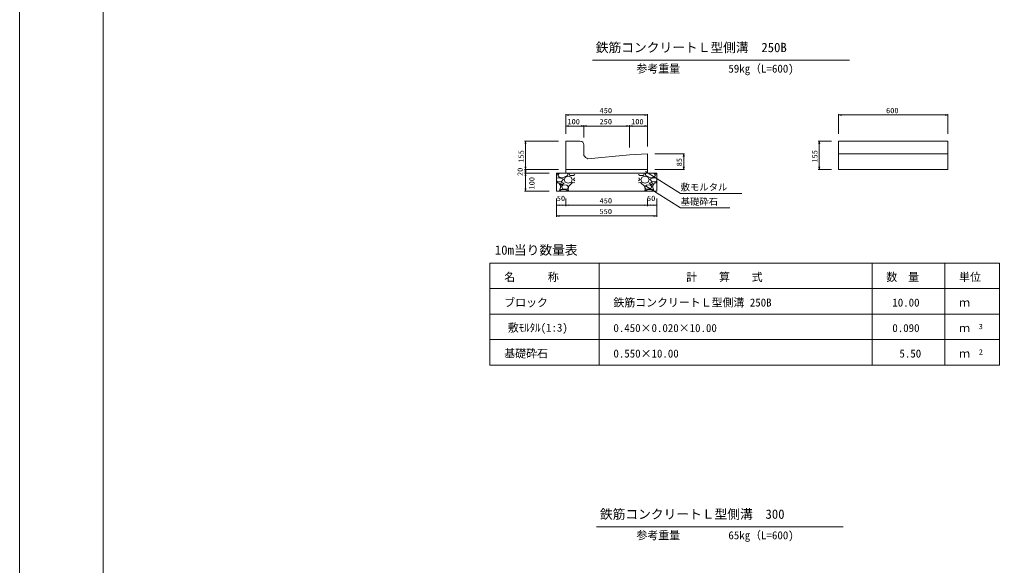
# Model space of a CAD drawing. Units: millimetres on the paper. Extents: x 0 to 841, y 0 to 594.
# Drawn here: x 0 to 269.3, y 149.9 to 299.7 of the extents above; entities that cross this region are included whole.
import ezdxf
from ezdxf.enums import TextEntityAlignment as Align

# ---------------------------------------------------------------- set-up
doc = ezdxf.new("R2010")
doc.units = ezdxf.units.MM
for name, color, linetype, lineweight in [('D-MTR-FRAM（材料表図枠）', 2, 'Continuous', 18), ('D-STR-DIM（寸法）', 7, 'Continuous', 18), ('D-STR-HTXT（旗揚げ）', 7, 'Continuous', 18), ('D-STR-STRn（構造物）', 7, 'Continuous', 18), ('D-STR（構造物外形線）', 1, 'Continuous', 18), ('D-TTL(外枠）', 2, 'Continuous', 18), ('DEFPOINTS_2', 8, 'Continuous', 18)]:
    doc.layers.add(name, color=color, linetype=linetype, lineweight=lineweight)
for name, color, linetype in [('D-MTR-TXT(文字列）', 7, 'Continuous'), ('D-MTR（材料表タイトル）', 7, 'Continuous'), ('D-STR-TXT（文字）', 7, 'Continuous'), ('D-TTL-TXT（文字）', 7, 'Continuous')]:
    doc.layers.add(name, color=color, linetype=linetype)
doc.styles.add('ＭＳ ゴシック', font='')
doc.styles.get('ＭＳ ゴシック').set_extended_font_data('MS Gothic')

msp = doc.modelspace()

# ---------------------------------------------------------------- linework, layer by layer
at = {"layer": 'D-MTR-FRAM（材料表図枠）'}
for p, q in [((129.265, 232.877), (269.265, 232.877)), ((129.265, 204.877), (129.265, 232.877)), ((159.265, 204.877), (159.265, 232.877)), ((234.265, 204.877), (234.265, 232.877)), ((254.265, 204.877), (254.265, 232.877)), ((269.265, 204.877), (269.265, 232.877)), ((129.265, 225.877), (269.265, 225.877)), ((129.265, 218.877), (269.265, 218.877)), ((129.265, 211.877), (269.265, 211.877)), ((129.265, 204.877), (269.265, 204.877))]:
    msp.add_line(p, q, dxfattribs=at)
at = {"layer": 'D-STR-DIM（寸法）'}
for p, q in [((150.077, 268.351), (150.077, 273.8)), ((150.077, 273.55), (150.827, 273.675)), ((150.077, 273.55), (150.177, 273.55)), ((150.827, 273.425), (150.077, 273.55)), ((172.477, 273.55), (150.177, 273.55)), ((171.827, 273.675), (172.577, 273.55)), ((172.577, 273.55), (171.827, 273.425)), ((172.577, 273.55), (172.477, 273.55)), ((172.577, 264.851), (172.577, 273.8)), ((225.077, 268.351), (225.077, 273.8)), ((225.077, 273.55), (225.827, 273.675)), ((225.077, 273.55), (225.177, 273.55)), ((225.827, 273.425), (225.077, 273.55)), ((254.977, 273.55), (225.177, 273.55)), ((254.327, 273.675), (255.077, 273.55)), ((255.077, 273.55), (254.327, 273.425)), ((255.077, 273.55), (254.977, 273.55)), ((255.077, 268.351), (255.077, 273.8)), ((150.077, 268.351), (150.077, 270.747)), ((150.077, 270.497), (150.827, 270.622)), ((150.077, 270.497), (150.177, 270.497)), ((150.827, 270.372), (150.077, 270.497)), ((154.977, 270.497), (150.177, 270.497)), ((154.327, 270.622), (155.077, 270.497)), ((155.077, 270.497), (154.327, 270.372)), ((155.077, 270.497), (154.977, 270.497)), ((155.077, 267.351), (155.077, 270.747)), ((155.077, 267.351), (155.077, 270.747)), ((155.077, 270.497), (155.827, 270.622)), ((155.077, 270.497), (155.177, 270.497)), ((155.827, 270.372), (155.077, 270.497)), ((167.477, 270.497), (155.177, 270.497)), ((166.827, 270.622), (167.577, 270.497)), ((167.577, 270.497), (166.827, 270.372)), ((167.577, 270.497), (167.477, 270.497)), ((167.577, 264.601), (167.577, 270.747)), ((167.577, 264.601), (167.577, 270.747)), ((167.577, 270.497), (168.327, 270.622)), ((167.577, 270.497), (167.677, 270.497)), ((168.327, 270.372), (167.577, 270.497)), ((172.477, 270.497), (167.677, 270.497)), ((171.827, 270.622), (172.577, 270.497)), ((172.577, 270.497), (171.827, 270.372)), ((172.577, 270.497), (172.477, 270.497)), ((172.577, 264.851), (172.577, 270.747)), ((148.077, 266.351), (138.788, 266.351)), ((138.913, 265.601), (139.038, 266.351)), ((139.038, 266.351), (139.038, 266.251)), ((139.038, 266.351), (139.163, 265.601)), ((139.038, 266.251), (139.038, 258.701)), ((223.077, 266.351), (219.5, 266.351)), ((219.625, 265.601), (219.75, 266.351)), ((219.75, 266.351), (219.75, 266.251)), ((219.75, 266.351), (219.875, 265.601)), ((219.75, 266.251), (219.75, 258.701)), ((174.577, 262.851), (182.754, 262.851)), ((182.379, 262.101), (182.504, 262.851)), ((182.504, 262.851), (182.504, 262.751)), ((182.504, 262.851), (182.629, 262.101)), ((182.504, 262.751), (182.504, 258.701)), ((148.077, 258.601), (138.788, 258.601)), ((148.077, 258.601), (138.788, 258.601)), ((139.038, 258.601), (138.913, 259.351)), ((138.913, 257.851), (139.038, 258.601)), ((139.163, 259.351), (139.038, 258.601)), ((139.038, 258.601), (139.038, 258.701)), ((139.038, 258.601), (139.038, 258.501)), ((139.038, 258.601), (139.163, 257.851)), ((139.038, 258.501), (139.038, 257.701)), ((174.577, 258.601), (182.754, 258.601)), ((182.504, 258.601), (182.379, 259.351)), ((182.629, 259.351), (182.504, 258.601)), ((182.504, 258.601), (182.504, 258.701)), ((223.077, 258.601), (219.5, 258.601)), ((219.75, 258.601), (219.625, 259.351)), ((219.875, 259.351), (219.75, 258.601)), ((219.75, 258.601), (219.75, 258.701)), ((145.577, 257.601), (138.788, 257.601)), ((145.577, 257.601), (138.788, 257.601)), ((139.038, 257.601), (138.913, 258.351)), ((138.913, 256.851), (139.038, 257.601)), ((139.163, 258.351), (139.038, 257.601)), ((139.038, 257.601), (139.038, 257.701)), ((139.038, 257.601), (139.038, 257.501)), ((139.038, 257.601), (139.163, 256.851)), ((139.038, 257.501), (139.038, 252.701)), ((139.038, 252.601), (138.913, 253.351)), ((139.163, 253.351), (139.038, 252.601)), ((145.577, 252.601), (138.788, 252.601)), ((139.038, 252.601), (139.038, 252.701)), ((147.577, 250.601), (147.577, 248.529)), ((147.577, 250.601), (147.577, 245.591)), ((150.077, 250.601), (150.077, 248.529)), ((150.077, 250.601), (150.077, 248.529)), ((172.577, 250.601), (172.577, 248.529)), ((172.577, 250.601), (172.577, 248.529)), ((175.077, 250.601), (175.077, 248.529)), ((175.077, 250.601), (175.077, 245.591)), ((147.577, 248.779), (148.327, 248.904)), ((147.577, 248.779), (147.677, 248.779)), ((148.327, 248.654), (147.577, 248.779)), ((149.977, 248.779), (147.677, 248.779)), ((149.327, 248.904), (150.077, 248.779)), ((150.077, 248.779), (149.327, 248.654)), ((150.077, 248.779), (149.977, 248.779)), ((150.077, 248.779), (150.827, 248.904)), ((150.077, 248.779), (150.177, 248.779)), ((150.827, 248.654), (150.077, 248.779)), ((172.477, 248.779), (150.177, 248.779)), ((171.827, 248.904), (172.577, 248.779)), ((172.577, 248.779), (171.827, 248.654)), ((172.577, 248.779), (172.477, 248.779)), ((172.577, 248.779), (173.327, 248.904)), ((172.577, 248.779), (172.677, 248.779)), ((173.327, 248.654), (172.577, 248.779)), ((172.677, 248.779), (174.977, 248.779)), ((174.327, 248.904), (175.077, 248.779)), ((175.077, 248.779), (174.327, 248.654)), ((175.077, 248.779), (174.977, 248.779)), ((147.577, 245.841), (148.327, 245.966)), ((147.577, 245.841), (147.677, 245.841)), ((148.327, 245.716), (147.577, 245.841)), ((174.977, 245.841), (147.677, 245.841)), ((174.327, 245.966), (175.077, 245.841)), ((175.077, 245.841), (174.327, 245.716)), ((175.077, 245.841), (174.977, 245.841))]:
    msp.add_line(p, q, dxfattribs=at)
at = {"layer": 'D-STR-HTXT（旗揚げ）'}
for p, q in [((157.447, 288.58), (228.051, 288.58)), ((172.022, 258.066), (181.667, 252.005)), ((172.022, 254.102), (181.667, 248.042)), ((198.523, 252.005), (181.667, 252.005)), ((195.141, 248.028), (181.667, 248.028)), ((158.584, 160.437), (226.31, 160.437))]:
    msp.add_line(p, q, dxfattribs=at)
at = {"layer": 'D-STR-STRn（構造物）'}
for p, q in [((150.077, 258.601), (150.077, 257.601)), ((172.577, 258.601), (172.577, 257.601)), ((150.077, 257.601), (147.577, 257.601)), ((147.577, 257.601), (147.577, 252.601)), ((147.577, 257.166), (148.14, 257.601)), ((148.34, 256.293), (147.577, 256.212)), ((147.886, 257.049), (148.383, 257.601)), ((148.246, 256.446), (147.896, 257.046)), ((149.483, 256.359), (148.233, 256.459)), ((149.334, 256.051), (148.334, 256.301)), ((149.387, 255.795), (149.337, 256.045)), ((150.538, 256.895), (149.488, 256.345)), ((149.685, 255.798), (149.985, 256.498)), ((149.987, 256.498), (150.787, 256.748)), ((175.077, 257.601), (150.077, 257.601)), ((150.738, 257.598), (150.538, 256.898)), ((150.784, 256.748), (151.584, 256.448)), ((150.908, 257.601), (151.178, 256.96)), ((151.183, 256.946), (152.233, 256.896)), ((151.587, 256.447), (151.887, 255.797)), ((152.577, 255.441), (152.234, 255.815)), ((152.235, 255.8), (152.385, 256.2)), ((152.236, 256.902), (152.577, 257.166)), ((152.577, 256.212), (152.39, 256.193)), ((170.418, 256.902), (170.077, 257.166)), ((170.077, 256.212), (170.264, 256.193)), ((170.077, 255.441), (170.42, 255.815)), ((170.42, 255.8), (170.27, 256.2)), ((171.472, 256.946), (170.422, 256.896)), ((171.068, 256.447), (170.768, 255.797)), ((171.87, 256.748), (171.07, 256.448)), ((171.747, 257.601), (171.477, 256.96)), ((172.668, 256.498), (171.868, 256.748)), ((171.917, 257.598), (172.117, 256.898)), ((172.116, 256.895), (173.166, 256.345)), ((172.577, 257.601), (175.077, 257.601)), ((172.97, 255.798), (172.67, 256.498)), ((173.172, 256.359), (174.422, 256.459)), ((173.268, 255.795), (173.318, 256.045)), ((173.32, 256.051), (174.32, 256.301)), ((174.769, 257.049), (174.272, 257.601)), ((174.314, 256.293), (175.077, 256.212)), ((174.409, 256.446), (174.759, 257.046)), ((175.077, 257.166), (174.514, 257.601)), ((175.077, 257.601), (175.077, 252.601)), ((147.784, 255.215), (147.577, 255.441)), ((148.187, 254.893), (147.577, 254.944)), ((148.933, 255.302), (147.783, 255.202)), ((148.747, 254.002), (148.197, 254.902)), ((148.337, 252.747), (148.737, 253.997)), ((148.684, 254.849), (148.884, 254.349)), ((149.035, 254.997), (148.685, 254.847)), ((148.884, 254.35), (149.634, 254.8)), ((148.884, 253.9), (149.284, 253.3)), ((149.386, 254.399), (148.886, 253.899)), ((149.386, 255.799), (148.936, 255.299)), ((149.638, 254.8), (149.038, 255)), ((149.288, 253.296), (150.538, 253.146)), ((150.392, 254.251), (149.392, 254.401)), ((149.632, 255.8), (149.932, 255.1)), ((149.932, 255.095), (150.782, 254.845)), ((150.797, 253.888), (150.397, 254.238)), ((150.537, 253.149), (150.787, 253.599)), ((150.834, 253.951), (150.784, 252.901)), ((150.786, 253.599), (150.786, 253.899)), ((150.789, 254.846), (151.639, 255.096)), ((151.987, 254.998), (150.837, 253.948)), ((151.634, 255.101), (151.884, 255.801)), ((152.577, 254.944), (151.987, 254.993)), ((170.077, 254.944), (170.667, 254.993)), ((170.667, 254.998), (171.817, 253.948)), ((171.02, 255.101), (170.77, 255.801)), ((171.866, 254.846), (171.016, 255.096)), ((171.821, 253.951), (171.871, 252.901)), ((171.858, 253.888), (172.258, 254.238)), ((172.117, 253.149), (171.867, 253.599)), ((171.869, 253.599), (171.869, 253.899)), ((172.722, 255.095), (171.872, 254.845)), ((173.367, 253.296), (172.117, 253.146)), ((172.263, 254.251), (173.263, 254.401)), ((173.023, 255.8), (172.723, 255.1)), ((173.017, 254.8), (173.617, 255)), ((173.77, 254.35), (173.02, 254.8)), ((173.269, 255.799), (173.719, 255.299)), ((173.269, 254.399), (173.769, 253.899)), ((173.77, 253.9), (173.37, 253.3)), ((173.619, 254.997), (173.969, 254.847)), ((173.722, 255.302), (174.872, 255.202)), ((173.97, 254.849), (173.77, 254.349)), ((173.908, 254.002), (174.458, 254.902)), ((174.318, 252.747), (173.918, 253.997)), ((174.467, 254.893), (175.077, 254.944)), ((174.87, 255.215), (175.077, 255.441)), ((147.577, 252.601), (175.077, 252.601)), ((148.14, 252.601), (148.336, 252.752)), ((148.383, 252.601), (148.786, 253.049)), ((148.786, 253.049), (150.086, 253.049)), ((150.084, 253.06), (150.734, 252.61)), ((150.778, 252.91), (150.908, 252.601)), ((171.877, 252.91), (171.747, 252.601)), ((172.57, 253.06), (171.92, 252.61)), ((173.869, 253.049), (172.569, 253.049)), ((174.272, 252.601), (173.869, 253.049)), ((174.514, 252.601), (174.318, 252.752))]:
    msp.add_line(p, q, dxfattribs=at)
at = {"layer": 'D-STR（構造物外形線）'}
for p, q in [((150.077, 266.351), (154.077, 266.351)), ((150.077, 266.351), (150.077, 258.601)), ((155.077, 262.456), (155.077, 265.351)), ((225.077, 266.351), (225.077, 258.601)), ((225.077, 266.351), (255.077, 266.351)), ((255.077, 266.351), (255.077, 258.601)), ((156.177, 261.461), (167.577, 262.601)), ((167.577, 262.601), (172.577, 262.851)), ((172.577, 262.851), (172.577, 258.601)), ((225.077, 262.851), (255.077, 262.851)), ((172.577, 258.601), (150.077, 258.601)), ((225.077, 258.601), (255.077, 258.601))]:
    msp.add_line(p, q, dxfattribs=at)
for centre, radius, start, end in [((154.077, 265.351), 1, 0, 90), ((157.227, 263.726), 2.497, 210.57773, 245.13286)]:
    msp.add_arc(centre, radius, start, end, dxfattribs=at)
at = {"layer": 'D-TTL(外枠）'}
msp.add_line((23, 20), (23, 574), dxfattribs=at)
at = {"layer": 'DEFPOINTS_2'}
msp.add_line((0, 0), (0, 594), dxfattribs=at)

# ---------------------------------------------------------------- texts
at = {"layer": 'D-MTR-TXT(文字列）', "style": 'ＭＳ ゴシック'}
for s, height, p in [('参考重量', 2.199, (169.514, 284.514)), ('59kg（L=600)', 2.199, (194.786, 284.514)), ('名\u3000\u3000\u3000称', 2.199, (133.188, 227.28)), ('計\u3000\u3000算\u3000\u3000式', 2.199, (183.196, 227.28)), ('数\u3000量', 2.199, (238.188, 227.28)), ('単位', 2.199, (258.188, 227.28)), ('ブロック', 2.199, (133.188, 220.28)), ('鉄筋コンクリートＬ型側溝 250B', 2.199, (163.188, 220.28)), ('10.00', 2.199, (239.839, 220.28)), ('ｍ', 2.199, (258.188, 220.28)), ('敷ﾓﾙﾀﾙ(1:3)', 2.199, (134.188, 213.38)), ('0.450×0.020×10.00', 2.199, (163.188, 213.28)), ('0.090', 2.199, (239.839, 213.28)), ('ｍ', 2.199, (258.188, 213.28)), ('3', 1.466, (263.59, 214.284)), ('基礎砕石', 2.199, (133.188, 206.28)), ('0.550×10.00', 2.199, (163.188, 206.28)), ('5.50', 2.199, (241.788, 206.28)), ('ｍ', 2.199, (258.188, 206.28)), ('2', 1.466, (263.59, 207.284)), ('参考重量', 2.199, (169.514, 156.371)), ('65kg（L=600)', 2.199, (194.786, 156.371))]:
    msp.add_text(s, height=height, dxfattribs=at).set_placement(p, align=Align.BOTTOM_LEFT)
at = {"layer": 'D-MTR（材料表タイトル）', "style": 'ＭＳ ゴシック'}
msp.add_text('10m当り数量表', height=2.566, dxfattribs=at).set_placement((130.607, 234.402), align=Align.BOTTOM_LEFT)
at = {"layer": 'D-STR-DIM（寸法）', "style": 'ＭＳ ゴシック'}
for s, p in [('450', (159.388, 273.6)), ('600', (238.108, 273.6)), ('100', (150.552, 270.547)), ('250', (159.368, 270.547)), ('100', (168.052, 270.547)), ('50', (147.625, 249.476)), ('450', (159.388, 248.829)), ('50', (172.421, 249.476)), ('550', (159.373, 245.891))]:
    msp.add_text(s, height=1.466, dxfattribs=at).set_placement(p, align=Align.BOTTOM_LEFT)
for s, p in [('155', (138.988, 260.476)), ('85', (182.454, 259.447)), ('155', (219.7, 260.476)), ('20', (138.713, 256.791)), ('100', (141.941, 253.075))]:
    msp.add_text(s, height=1.466, rotation=90, dxfattribs=at).set_placement(p, align=Align.BOTTOM_LEFT)
at = {"layer": 'D-STR-TXT（文字）', "style": 'ＭＳ ゴシック'}
for s, p in [('敷モルタル', (181.667, 252.258)), ('基礎砕石', (181.667, 248.281))]:
    msp.add_text(s, height=1.833, dxfattribs=at).set_placement(p, align=Align.BOTTOM_LEFT)
at = {"layer": 'D-TTL-TXT（文字）', "style": 'ＭＳ ゴシック'}
for s, p in [('鉄筋コンクリートＬ型側溝\u3000250B', (158.345, 290.029)), ('鉄筋コンクリートＬ型側溝\u3000300', (159.482, 161.886))]:
    msp.add_text(s, height=2.566, dxfattribs=at).set_placement(p, align=Align.BOTTOM_LEFT)

doc.saveas('drawing.dxf')
